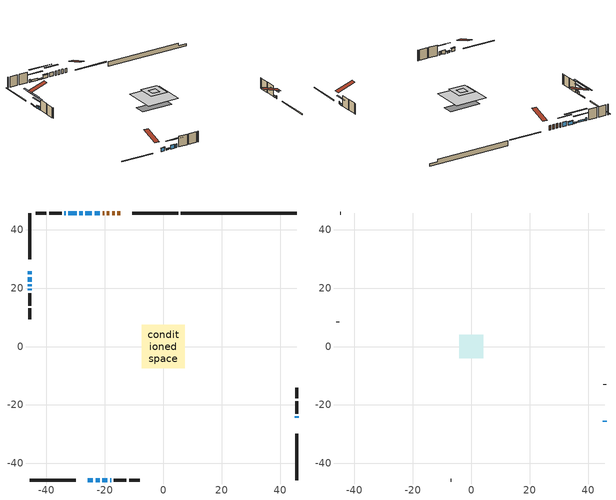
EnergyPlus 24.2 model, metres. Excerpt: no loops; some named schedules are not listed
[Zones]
conditioned space
 floor adiabatic (AdiabaticFloorConstruction): -7.44,-7.44 -7.44,7.44 7.44,7.44 7.44,-7.44 z3.31
 floor foundation (Slab1 construction): -7.38,-2.52 -7.38,2.52 7.38,2.52 7.38,-2.52 z-1.31
 wall outside (RimJoist1 construction): 5.12,45.68 -10.65,45.68 / -45.68,-45.68 -29.91,-45.68 / -45.68,45.68 -45.68,29.91 / 45.68,-45.68 45.68,-29.91 z0.87:1.17
 wall outside (AdiabaticWallConstruction 1): -14.75,45.68 -15.74,45.68 / -16.67,45.68 -17.51,45.68 / -18.44,45.68 -19.28,45.68 / -20.21,45.68 -20.78,45.68 z0.87:2.9
 wall outside (AdiabaticWallConstruction): -21.7,45.68 -23.46,45.68 z0.87:2.88; -24.39,45.68 -26.67,45.68 z0.87:2.29; -25.8,-45.68 -24.06,-45.68 z0.87:2.34; -23.13,-45.68 -21.81,-45.68 z0.87:1.39; -27.6,45.68 -28.75,45.68 / -45.68,25.8 -45.68,24.65 z0.87:1.38; -45.68,23.72 -45.68,22.17 z0.87:1.18; -29.68,45.68 -32.51,45.68 z0.87:1.73; -20.88,-45.68 -19.14,-45.68 z0.87:2.59; -18.21,-45.68 -17.8,-45.68 z0.87:2.5; -45.68,21.24 -45.68,20.68 / -45.68,19.76 -45.68,19.2 z0.87:2.15; -33.44,45.68 -33.85,45.68 z0.87:2.09; 45.68,-24.41 45.68,-23.85 z0.87:1.76
 wall outside (Wall1 construction): -34.78,45.68 -39.03,45.68 / -16.87,-45.68 -12.62,-45.68 / -45.68,18.27 -45.68,14.01 / 45.68,-22.93 45.68,-18.67 z0.87:5.75
 wall outside (Wall2 construction): -39.96,45.68 -43.64,45.68 / -11.69,-45.68 -8.01,-45.68 / -45.68,13.09 -45.68,9.4 / 45.68,-17.74 45.68,-14.06 z0.87:5.75
 wall foundation (FoundationWall1 construction): 6.05,45.68,-1.31 6.05,45.68,0.87 41.72,45.68,0.87 41.72,45.68,-0.27 45.68,45.68,-0.27 45.68,45.68,-1.31
 window (WindowConstruction): -21.71,45.68 -23.46,45.68 z0.87:2.88
 window (WindowConstruction 8): -24.39,45.68 -26.67,45.68 z0.87:2.29
 window (WindowConstruction 9): -25.8,-45.68 -24.06,-45.68 z0.87:2.34
 window (WindowConstruction 10): -23.13,-45.68 -21.81,-45.68 z0.87:1.39
 window (WindowConstruction 11): -27.6,45.68 -28.75,45.68 z0.87:1.38
 window (WindowConstruction 12): -45.68,25.8 -45.68,24.65 z0.87:1.38
 window (WindowConstruction 13): -45.68,23.72 -45.68,22.17 z0.87:1.17
 window (WindowConstruction 1): -29.68,45.68 -32.51,45.68 z0.87:1.73
 window (WindowConstruction 2): -20.88,-45.68 -19.14,-45.68 z0.87:2.59
 window (WindowConstruction 3): -18.21,-45.68 -17.8,-45.68 z0.87:2.49
 window (WindowConstruction 4): -45.68,21.24 -45.68,20.68 z0.87:2.15
 window (WindowConstruction 5): -45.68,19.75 -45.68,19.2 z0.87:2.15
 window (WindowConstruction 6): -33.44,45.68 -33.85,45.68 z0.87:2.09
 window (WindowConstruction 7): 45.68,-24.41 45.68,-23.86 z0.87:1.76
 door (Door): -14.75,45.68 -15.74,45.68 z0.87:2.9
 door (Door 1): -16.67,45.68 -17.51,45.68 z0.87:2.9
 door (Door 2): -18.44,45.68 -19.28,45.68 z0.87:2.9
 door (Door 3): -20.21,45.68 -20.78,45.68 z0.87:2.9
 ceiling adiabatic (AdiabaticFloorConstruction): 7.44,-7.44 7.44,7.44 -7.44,7.44 -7.44,-7.44 z3.31
attic - vented
 floor to conditioned space (Floor1 construction Reversed): -1.74,-1.74 -1.74,1.74 1.74,1.74 1.74,-1.74 z5.75
 floor to conditioned space (Floor2 construction Reversed): -4.03,-4.03 -4.03,4.03 4.03,4.03 4.03,-4.03 z5.75
 wall outside (AdiabaticWallConstruction): 45.68,-25.8 45.68,-25.34 z0.87:2.09
 wall outside (Wall3 construction): -44.57,45.68 -44.75,45.68 / -7.08,-45.68 -6.9,-45.68 / -45.68,8.47 -45.68,8.3 / 45.68,-13.13 45.68,-12.95 z0.87:5.75
 window (WindowConstruction 14): 45.68,-25.8 45.68,-25.34 z0.87:2.09
 roof outside (Roof1 construction): -13.83,45.68,5.75 -13.83,37.14,8.59 -11.57,37.14,8.59 -11.57,45.68,5.75; -26.73,-45.68,5.75 -26.73,-37.14,8.59 -28.98,-37.14,8.59 -28.98,-45.68,5.75; -45.68,26.73,5.75 -37.14,26.73,8.59 -37.14,28.98,8.59 -45.68,28.98,5.75; 45.68,-26.73,5.75 37.14,-26.73,8.59 37.14,-28.98,8.59 45.68,-28.98,5.75
shading: -26.1,45.68 -19.07,45.68 -19.07,46.09 -26.1,46.09 z5.52; -26.87,45.68 -24.19,45.68 -24.19,46.09 -26.87,46.09 z2.49; -23.86,-45.68 -26,-45.68 -26,-46.09 -23.86,-46.09 z2.54; -21.61,-45.68 -23.33,-45.68 -23.33,-46.09 -21.61,-46.09 z1.59; -33.83,45.68 -22.52,45.68 -22.52,46.09 -33.83,46.09 z6.46; -45.68,19.57 -45.68,30.88 -46.09,30.88 -46.09,19.57 z6.46; -45.68,17.09 -45.68,28.8 -46.09,28.8 -46.09,17.09 z6.26; -35.15,45.68 -27.04,45.68 -27.04,46.09 -35.15,46.09 z4.37; -16.5,-45.68 -23.52,-45.68 -23.52,-46.09 -16.5,-46.09 z5.23; -15.16,-45.68 -20.85,-45.68 -20.85,-46.09 -15.16,-46.09 z5.13; -45.68,18.04 -45.68,23.88 -46.09,23.88 -46.09,18.04 z4.79; -45.68,19 -45.68,19.96 -46.09,19.96 -46.09,19 z2.35; 45.68,-21.22 45.68,-27.05 46.09,-27.05 46.09,-21.22 z4.4
[Building]
Building 1: Terrain=Suburbs
[Site:Location]
Montreal Intl AP_QC: Latitude {deg}=45.47; Longitude {deg}=-73.74; Time Zone {hr}=-5; Elevation {m}=36; Keep Site Location Information=Yes
[Site:GroundTemperature:Shallow]
2.07863, -0.316383, -0.508184, 0.628371, 5.19101, 9.73239, 13.6695, 16.1636, 16.3755, 14.347, 10.5102, 6.10817
[Site:WaterMainsTemperature]
Calculation Method=Schedule; Temperature Schedule=mains temperature schedule
[Material] Roughness=Rough; Thermal Absorptance=0.9
Name | Thickness {m} | Conductivity {W/m-K} | Density {kg/m3} | Specific Heat {J/kg-K} | Solar Absorptance | Visible Absorptance
asphalt or fiberglass shingles | 0.00635 | 0.162714 | 1121.4 | 1465.45 | 0.4 | 0.4
ceiling loosefill ins | 0.169333 | 0.0480833 | 16.02 | 1046.75 | 0.7 | 0.7
ceiling stud and cavity | 0.1397 | 0.109733 | 65.682 | 1177.47 | 0.7 | 0.7
ceiling stud and cavity 1 | 0.1397 | 0.102768 | 65.682 | 1177.47 | 0.7 | 0.7
concrete 4.0 in. | 0.1016 | 1.803125 | 2242.8 | 837.4 | 0.7 | 0.7
concrete 8.0 in. | 0.2032 | 1.803125 | 2242.8 | 837.4 | 0.7 | 0.7
door material | 0.04445 | 0.053851 | 512.64 | 1214.23 | 0.7 | 0.7
door material 1 | 0.04445 | 0.188738 | 512.64 | 1214.23 | 0.7 | 0.7
exterior vertical ins | 0.0457286 | 0.029427 | 32.04 | 1214.23 | 0.7 | 0.7
floor covering | 0.0127 | 0.0433444 | 54.468 | 1339.84 | 0.6 | 0.6
floor rigid ins; wall rigid ins 1 | 0.512978 | 0.029427 | 32.04 | 1214.23 | 0.7 | 0.7
floor stud and cavity | 0.1397 | 1.75129 | 37.0049 | 1207.88 | 0.7 | 0.7
furniture material conditioned space 1 | 0.1524 | 0.115458 | 640.8 | 1214.23 | 0.6 | 0.6
gypsum board | 0.0127 | 0.160291 | 801 | 837.4 | 0.6 | 0.6
gypsum board 1 | 0.0127 | 0.160291 | 801 | 837.4 | 0.7 | 0.7
osb sheathing 0.5 in. | 0.0127 | 0.115458 | 512.64 | 1214.23 | 0.7 | 0.7
osb sheathing 0.75 in. | 0.01905 | 0.115458 | 512.64 | 1214.23 | 0.7 | 0.7
osb sheathing 2.0 in. | 0.0508 | 0.115458 | 512.64 | 1214.23 | 0.7 | 0.7
rim joist rigid ins; wall rigid ins | 0.051816 | 0.029427 | 32.04 | 1214.23 | 0.7 | 0.7
rim joist stud and cavity | 0.0508 | 0.0346513 | 125.044 | 1163.47 | 0.6 | 0.6
wall stud and cavity | 0.1397 | 0.153164 | 139.0536 | 1170.24 | 0.7 | 0.7
wall stud and cavity 1 | 0.1397 | 0.155872 | 139.0536 | 1170.24 | 0.7 | 0.7
wall stud and cavity 2 | 0.0889 | 6.9971 | 50.32683 | 1063.81 | 0.6 | 0.6
wall stud and cavity 3 | 0.0889 | 0.380278 | 52.3479 | 1209.89 | 0.7 | 0.7
wall stud and cavity 4 | 0.0889 | 0.391764 | 83.0341 | 1211.67 | 0.7 | 0.7
wood siding | 0.0254 | 0.102417 | 544.68 | 1172.36 | 0.4 | 0.4
wood siding 1 | 0.00254 | 0.102417 | 544.68 | 1172.36 | 0.4 | 0.4
wood siding 2; wood siding 3; wood siding 4 | 0.0254 | 0.102417 | 544.68 | 1172.36 | 0.7 | 0.7
[WindowMaterial:SimpleGlazingSystem]
Name | U-Factor {W/m2-K} | Solar Heat Gain Coefficient
WindowMaterial | 2.12982 | 0.55
WindowMaterial 1 | 4.164813 | 0.69
WindowMaterial 10 | 3.1547 | 0.39
WindowMaterial 11 | 3.1212 | 0.61
WindowMaterial 2 | 3.886591 | 0.71
WindowMaterial 3 | 2.95483 | 0.44
WindowMaterial 4 | 4.94043 | 0.65
WindowMaterial 5 | 5.17039 | 0.63
WindowMaterial 6 | 4.20286 | 0.69
WindowMaterial 7 | 3.9587 | 0.7
WindowMaterial 8 | 5.02503 | 0.64
WindowMaterial 9 | 3.10076 | 0.49
[Construction]
AdiabaticFloorConstruction: floor stud and cavity, floor rigid ins, osb sheathing 0.75 in., floor covering
AdiabaticWallConstruction: wood siding 3, wall rigid ins 1, wall stud and cavity 3, gypsum board
AdiabaticWallConstruction 1: wood siding 4, wall rigid ins 1, wall stud and cavity 3, gypsum board
Door; Door 3: door material
Door 1; Door 2: door material 1
Floor1 construction Reversed: gypsum board, ceiling stud and cavity, ceiling loosefill ins
Floor2 construction Reversed: gypsum board, ceiling stud and cavity 1, ceiling loosefill ins
FoundationWall1 construction: concrete 8.0 in., gypsum board 1
furniture construction conditioned space 1: furniture material conditioned space 1
PartitionWallConstruction: gypsum board, wall stud and cavity 4, gypsum board
RimJoist1 construction: wood siding 2, rim joist rigid ins, osb sheathing 2.0 in., rim joist stud and cavity
Roof1 construction: asphalt or fiberglass shingles
Slab1 construction: concrete 4.0 in.
Wall1 construction: wood siding, wall rigid ins, osb sheathing 0.5 in., wall stud and cavity, gypsum board
Wall2 construction: wood siding, wall rigid ins, osb sheathing 0.5 in., wall stud and cavity 1, gypsum board
Wall3 construction: wood siding 1, wall stud and cavity 2
WindowConstruction: WindowMaterial
WindowConstruction 1: WindowMaterial 1
WindowConstruction 10: WindowMaterial 8
WindowConstruction 11; WindowConstruction 12: WindowMaterial 9
WindowConstruction 13: WindowMaterial 10
WindowConstruction 14: WindowMaterial 11
WindowConstruction 2: WindowMaterial 2
WindowConstruction 3: WindowMaterial 3
WindowConstruction 4; WindowConstruction 5: WindowMaterial 4
WindowConstruction 6; WindowConstruction 7: WindowMaterial 5
WindowConstruction 8: WindowMaterial 6
WindowConstruction 9: WindowMaterial 7
[Zone] Multiplier=1; Part of Total Floor Area=Yes
Name | Volume {m3}
attic - vented | 35.5625
conditioned space | 545.1
[Space]
Name | Zone | Volume {m3}
attic - vented 1 | attic - vented | 35.5625
conditioned space 1 | conditioned space | 545.1
[ZoneInfiltration:EffectiveLeakageArea]
infil attic - vented 1: Zone or Space=attic - vented 1; Schedule=Always On Discrete; Effective Air Leakage Area {cm2}=3077.2; Stack Coefficient=0.000537248; Wind Coefficient=1.56606e-05
[ZoneMixing]
whole house fan mix: Zone or Space=attic - vented; Schedule=Always On Continuous; Design Flow Rate Calculation Method=Flow/Zone; Design Flow Rate {m3/s}=0; Source Zone or Space=conditioned space
[SurfaceProperty:ExposedFoundationPerimeter]
Slab1: Exposed Perimeter Calculation Method=TotalExposedPerimeter; Total Exposed Perimeter {m}=39.625
[InternalMass] Zone or ZoneList=conditioned space; Space or SpaceList=conditioned space 1
Name | Construction | Surface Area {m2}
furniture mass conditioned space 1 | furniture construction conditioned space 1 | 118.284
partition wall mass | PartitionWallConstruction | 295.71
[Lights]
interior lighting: Zone or ZoneList or Space or SpaceList=conditioned space 1; Schedule=interior lighting schedule; Design Level Calculation Method=LightingLevel; Lighting Level {W}=343.2; Return Air Fraction=0; Fraction Radiant=0.6; Fraction Visible=0.2; Fraction Replaceable=1
[People]
occupants: Zone or ZoneList or Space or SpaceList=conditioned space 1; Number of People Schedule=occupants schedule; Number of People Calculation Method=People; Number of People=3; Fraction Radiant=0.314171; Sensible Heat Fraction=0.56303; Activity Level Schedule=occupants activity schedule; Carbon Dioxide Generation Rate {m3/s-W}=0; Enable ASHRAE 55 Comfort Warnings=No; Mean Radiant Temperature Calculation Type=EnclosureAveraged
[ElectricEquipment] Zone or ZoneList or Space or SpaceList=conditioned space 1; Design Level Calculation Method=EquipmentLevel
Name | Schedule | Design Level {W} | Fraction Latent | Fraction Radiant | Fraction Lost
clothes dryer | clothes dryer schedule | 140.772 | 0.015 | 0.081 | 0.85
clothes washer | clothes washer schedule | 32.1985 | 0.03 | 0.162 | 0.7
cooking range | cooking range schedule | 215.147 | 0.08 | 0.432 | 0.2
dishwasher | dishwasher schedule | 66.8632 | 0.3 | 0.18 | 0.4
fridge | fridge schedule | 72.9452 | 0 | 0.6 | 0
mech vent bath fan 0 | mech vent bath fan 0 schedule | 50.2 | 0 | 0 | 1
mech vent bath fan 1 | mech vent bath fan 1 schedule | 50.2 | 0 | 0 | 1
mech vent bath fan 2 | mech vent bath fan 2 schedule | 50.2 | 0 | 0 | 1
mech vent house fan | mech vent house fan schedule | 0.95 | 0 | 0 | 1
mech vent house fan cfis | mech vent house fan cfis schedule | 0 | 0 | 0 | 0
mech vent range fan 0 | mech vent range fan 0 schedule | 57 | 0 | 0 | 1
misc plug loads | misc plug loads schedule | 494.7 | 0.045 | 0.513 | 0.1
whole house fan | Always On Discrete | 0 | 0 | 0 | 1
[OtherEquipment] Zone or ZoneList or Space or SpaceList=conditioned space 1; Design Level Calculation Method=EquipmentLevel
Name | Fuel Type | Schedule | Design Level {W} | Fraction Latent | Fraction Radiant | Fraction Lost
clothes dryer 1 | Electricity | clothes dryer schedule | 0 | 0.015 | 0.081 | 0.85
cooking range 1 | Electricity | cooking range schedule | 0 | 0.08 | 0.432 | 0.2
general water use latent | None | general water use schedule | 62.594 | 1 | 0 | 0
general water use sensible | None | general water use schedule | -61.6891 | 0 | 0.6 | 0
mech vent house fan latent load | None | Always On Discrete | 0 | 1 | 0 | 0
mech vent house fan sensible load | None | Always On Discrete | 0 | 0 | 0 | 0
water heater energy adjustment1 | Electricity | Always On Discrete | 0.01 | 0 | 0 | 1
[ZoneInfiltration:DesignFlowRate] Zone or ZoneList or Space or SpaceList=conditioned space 1; Schedule=Always On Discrete; Design Flow Rate Calculation Method=Flow/Zone; Design Flow Rate {m3/s}=0
infil flow; natural vent flow; whole house fan flow
[AvailabilityManager:Scheduled]
air source heat pump airloop Availability Manager: Schedule=Always On Discrete
[Foundation:Kiva]
Foundation Kiva 1: Initial Indoor Air Temperature {C}=18; Wall Height Above Grade {m}=0.869991; Wall Depth Below Slab {m}=0.2032; Custom Block Material Name 1=exterior vertical ins; Custom Block Depth 1 {m}=2.17999; Custom Block X Position 1 {m}=0.2159; Custom Block Z Position 1 {m}=0
[Foundation:Kiva:Settings]
Soil Conductivity {W/m-K}=0.849921; Soil Density {kg/m3}=1842.3; Soil Specific Heat {J/kg-K}=418.7; Ground Solar Absorptivity=0.9; Ground Thermal Absorptivity=0.9; Ground Surface Roughness {m}=0.03; Far-Field Width {m}=40; Deep-Ground Boundary Condition=ZeroFlux; Deep-Ground Depth {m}=40; Minimum Cell Dimension {m}=0.2; Maximum Cell Growth Coefficient=3; Simulation Timestep=Timestep
[Exterior:Lights]
exterior lighting: Schedule=exterior lighting schedule; Design Level {W}=75.6
[EnergyManagementSystem:GlobalVariable]
air_source_heat_pump_airloop_Fan_RTF
infil_program_Qfan
infil_program_Qinf
natural_vent_program_Qnv
natural_vent_program_Qwhf
[EnergyManagementSystem:Sensor]
Name | Output:Variable or Output:Meter Index Key | Output:Variable or Output:Meter
airflow_gain | infil flow | Infiltration Sensible Heat Gain Energy
airflow_gain_1 | natural vent flow | Infiltration Sensible Heat Gain Energy
airflow_gain_2 | whole house fan flow | Infiltration Sensible Heat Gain Energy
airflow_loss | infil flow | Infiltration Sensible Heat Loss Energy
airflow_loss_1 | natural vent flow | Infiltration Sensible Heat Loss Energy
airflow_loss_2 | whole house fan flow | Infiltration Sensible Heat Loss Energy
clg_load_cond |  | Cooling:EnergyTransfer:Zone:CONDITIONED SPACE
clg_sp_s; clg_sp_s_1 | cooling setpoint | Schedule Value
clothes_dryer_exhaust_0_sch_s | clothes dryer exhaust 0 schedule | Schedule Value
cool_season | cooling season schedule | Schedule Value
htg_load_cond |  | Heating:EnergyTransfer:Zone:CONDITIONED SPACE
htg_sp_s; htg_sp_s_1 | heating setpoint | Schedule Value
ig_ee_conv | clothes dryer | Electric Equipment Convective Heating Energy
ig_ee_conv_2 | cooking range | Electric Equipment Convective Heating Energy
ig_ee_conv_4 | fridge | Electric Equipment Convective Heating Energy
ig_ee_conv_5 | misc plug loads | Electric Equipment Convective Heating Energy
ig_ee_conv_6 | whole house fan | Electric Equipment Convective Heating Energy
ig_ee_rad | clothes dryer | Electric Equipment Radiant Heating Energy
ig_ee_rad_2 | cooking range | Electric Equipment Radiant Heating Energy
ig_ee_rad_4 | fridge | Electric Equipment Radiant Heating Energy
ig_ee_rad_5 | misc plug loads | Electric Equipment Radiant Heating Energy
ig_ee_rad_6 | whole house fan | Electric Equipment Radiant Heating Energy
ig_lgt_conv | interior lighting | Lights Convective Heating Energy
ig_lgt_rad | interior lighting | Lights Radiant Heating Energy
ig_lgt_vis | interior lighting | Lights Visible Radiation Heating Energy
ig_oe_conv | clothes dryer 1 | Other Equipment Convective Heating Energy
ig_oe_conv_1 | cooking range 1 | Other Equipment Convective Heating Energy
ig_oe_conv_2 | general water use latent | Other Equipment Convective Heating Energy
ig_oe_conv_3 | general water use sensible | Other Equipment Convective Heating Energy
ig_oe_conv_4 | water heater energy adjustment1 | Other Equipment Convective Heating Energy
ig_oe_rad | clothes dryer 1 | Other Equipment Radiant Heating Energy
ig_oe_rad_1 | cooking range 1 | Other Equipment Radiant Heating Energy
ig_oe_rad_2 | general water use latent | Other Equipment Radiant Heating Energy
ig_oe_rad_3 | general water use sensible | Other Equipment Radiant Heating Energy
ig_oe_rad_4 | water heater energy adjustment1 | Other Equipment Radiant Heating Energy
ig_ppl_conv | occupants | People Convective Heating Energy
ig_ppl_rad | occupants | People Radiant Heating Energy
im_conv | furniture mass conditioned space 1 | Surface Inside Face Convection Heat Gain Energy
im_conv_1 | partition wall mass | Surface Inside Face Convection Heat Gain Energy
im_ig | furniture mass conditioned space 1 | Surface Inside Face Internal Gains Radiation Heat Gain Energy
im_ig_1 | partition wall mass | Surface Inside Face Internal Gains Radiation Heat Gain Energy
im_lgt | furniture mass conditioned space 1 | Surface Inside Face Lights Radiation Heat Gain Energy
im_lgt_1 | partition wall mass | Surface Inside Face Lights Radiation Heat Gain Energy
im_sol | furniture mass conditioned space 1 | Surface Inside Face Solar Radiation Heat Gain Energy
im_sol_1 | partition wall mass | Surface Inside Face Solar Radiation Heat Gain Energy
im_surf | furniture mass conditioned space 1 | Surface Inside Face Net Surface Thermal Radiation Heat Gain Energy
im_surf_1 | partition wall mass | Surface Inside Face Net Surface Thermal Radiation Heat Gain Energy
mech_vent_bath_fan_0_sch_s | mech vent bath fan 0 schedule | Schedule Value
mech_vent_bath_fan_1_sch_s | mech vent bath fan 1 schedule | Schedule Value
mech_vent_bath_fan_2_sch_s | mech vent bath fan 2 schedule | Schedule Value
mech_vent_range_fan_0_sch_s | mech vent range fan 0 schedule | Schedule Value
mv_conv | mech vent bath fan 0 | Electric Equipment Convective Heating Energy
mv_conv_1 | mech vent bath fan 1 | Electric Equipment Convective Heating Energy
mv_conv_2 | mech vent bath fan 2 | Electric Equipment Convective Heating Energy
mv_conv_3 | mech vent house fan | Electric Equipment Convective Heating Energy
mv_conv_4 | mech vent house fan cfis | Electric Equipment Convective Heating Energy
mv_conv_5 | mech vent range fan 0 | Electric Equipment Convective Heating Energy
mv_conv_6 | mech vent house fan latent load | Other Equipment Convective Heating Energy
mv_conv_7 | mech vent house fan sensible load | Other Equipment Convective Heating Energy
mv_rad | mech vent bath fan 0 | Electric Equipment Radiant Heating Energy
mv_rad_1 | mech vent bath fan 1 | Electric Equipment Radiant Heating Energy
mv_rad_2 | mech vent bath fan 2 | Electric Equipment Radiant Heating Energy
mv_rad_3 | mech vent house fan | Electric Equipment Radiant Heating Energy
mv_rad_4 | mech vent house fan cfis | Electric Equipment Radiant Heating Energy
mv_rad_5 | mech vent range fan 0 | Electric Equipment Radiant Heating Energy
mv_rad_6 | mech vent house fan latent load | Other Equipment Radiant Heating Energy
mv_rad_7 | mech vent house fan sensible load | Other Equipment Radiant Heating Energy
natural_vent_s | natural vent schedule | Schedule Value
out_pb_s |  | Site Outdoor Air Barometric Pressure
out_wt_s |  | Site Outdoor Air Humidity Ratio
site_vw_s |  | Site Wind Speed
ss_back_out | Window1 | Surface Window Shortwave from Zone Back Out Window Heat Transfer Rate
ss_back_out_1 | Window10 | Surface Window Shortwave from Zone Back Out Window Heat Transfer Rate
ss_back_out_10 | Window6 | Surface Window Shortwave from Zone Back Out Window Heat Transfer Rate
ss_back_out_11 | Window7 | Surface Window Shortwave from Zone Back Out Window Heat Transfer Rate
ss_back_out_12 | Window8 | Surface Window Shortwave from Zone Back Out Window Heat Transfer Rate
ss_back_out_13 | Window9 | Surface Window Shortwave from Zone Back Out Window Heat Transfer Rate
ss_back_out_2 | Window12 | Surface Window Shortwave from Zone Back Out Window Heat Transfer Rate
ss_back_out_3 | Window13 | Surface Window Shortwave from Zone Back Out Window Heat Transfer Rate
ss_back_out_4 | Window15 | Surface Window Shortwave from Zone Back Out Window Heat Transfer Rate
ss_back_out_5 | Window16 | Surface Window Shortwave from Zone Back Out Window Heat Transfer Rate
ss_back_out_6 | Window17 | Surface Window Shortwave from Zone Back Out Window Heat Transfer Rate
ss_back_out_7 | Window2 | Surface Window Shortwave from Zone Back Out Window Heat Transfer Rate
ss_back_out_8 | Window3 | Surface Window Shortwave from Zone Back Out Window Heat Transfer Rate
ss_back_out_9 | Window4 | Surface Window Shortwave from Zone Back Out Window Heat Transfer Rate
ss_conv | Door1 | Surface Inside Face Convection Heat Gain Energy
ss_conv_1 | Door2 | Surface Inside Face Convection Heat Gain Energy
ss_conv_10 | Window17 | Surface Inside Face Convection Heat Gain Energy
ss_conv_11 | Window2 | Surface Inside Face Convection Heat Gain Energy
ss_conv_12 | Window3 | Surface Inside Face Convection Heat Gain Energy
ss_conv_13 | Window4 | Surface Inside Face Convection Heat Gain Energy
ss_conv_14 | Window6 | Surface Inside Face Convection Heat Gain Energy
ss_conv_15 | Window7 | Surface Inside Face Convection Heat Gain Energy
ss_conv_16 | Window8 | Surface Inside Face Convection Heat Gain Energy
ss_conv_17 | Window9 | Surface Inside Face Convection Heat Gain Energy
ss_conv_2 | Door3 | Surface Inside Face Convection Heat Gain Energy
ss_conv_3 | Door4 | Surface Inside Face Convection Heat Gain Energy
ss_conv_4 | Window1 | Surface Inside Face Convection Heat Gain Energy
ss_conv_5 | Window10 | Surface Inside Face Convection Heat Gain Energy
ss_conv_6 | Window12 | Surface Inside Face Convection Heat Gain Energy
ss_conv_7 | Window13 | Surface Inside Face Convection Heat Gain Energy
ss_conv_8 | Window15 | Surface Inside Face Convection Heat Gain Energy
ss_conv_9 | Window16 | Surface Inside Face Convection Heat Gain Energy
ss_ig | Door1 | Surface Inside Face Internal Gains Radiation Heat Gain Energy
ss_ig_1 | Door2 | Surface Inside Face Internal Gains Radiation Heat Gain Energy
ss_ig_10 | Window17 | Surface Inside Face Internal Gains Radiation Heat Gain Energy
ss_ig_11 | Window2 | Surface Inside Face Internal Gains Radiation Heat Gain Energy
ss_ig_12 | Window3 | Surface Inside Face Internal Gains Radiation Heat Gain Energy
ss_ig_13 | Window4 | Surface Inside Face Internal Gains Radiation Heat Gain Energy
ss_ig_14 | Window6 | Surface Inside Face Internal Gains Radiation Heat Gain Energy
ss_ig_15 | Window7 | Surface Inside Face Internal Gains Radiation Heat Gain Energy
ss_ig_16 | Window8 | Surface Inside Face Internal Gains Radiation Heat Gain Energy
ss_ig_17 | Window9 | Surface Inside Face Internal Gains Radiation Heat Gain Energy
ss_ig_2 | Door3 | Surface Inside Face Internal Gains Radiation Heat Gain Energy
ss_ig_3 | Door4 | Surface Inside Face Internal Gains Radiation Heat Gain Energy
ss_ig_4 | Window1 | Surface Inside Face Internal Gains Radiation Heat Gain Energy
ss_ig_5 | Window10 | Surface Inside Face Internal Gains Radiation Heat Gain Energy
ss_ig_6 | Window12 | Surface Inside Face Internal Gains Radiation Heat Gain Energy
ss_ig_7 | Window13 | Surface Inside Face Internal Gains Radiation Heat Gain Energy
ss_ig_8 | Window15 | Surface Inside Face Internal Gains Radiation Heat Gain Energy
ss_ig_9 | Window16 | Surface Inside Face Internal Gains Radiation Heat Gain Energy
ss_lgt | Door1 | Surface Inside Face Lights Radiation Heat Gain Energy
ss_lgt_1 | Door2 | Surface Inside Face Lights Radiation Heat Gain Energy
ss_lgt_2 | Door3 | Surface Inside Face Lights Radiation Heat Gain Energy
ss_lgt_3 | Door4 | Surface Inside Face Lights Radiation Heat Gain Energy
ss_sol | Door1 | Surface Inside Face Solar Radiation Heat Gain Energy
ss_sol_1 | Door2 | Surface Inside Face Solar Radiation Heat Gain Energy
ss_sol_2 | Door3 | Surface Inside Face Solar Radiation Heat Gain Energy
ss_sol_3 | Door4 | Surface Inside Face Solar Radiation Heat Gain Energy
ss_surf | Door1 | Surface Inside Face Net Surface Thermal Radiation Heat Gain Energy
ss_surf_1 | Door2 | Surface Inside Face Net Surface Thermal Radiation Heat Gain Energy
ss_surf_10 | Window17 | Surface Inside Face Net Surface Thermal Radiation Heat Gain Energy
ss_surf_11 | Window2 | Surface Inside Face Net Surface Thermal Radiation Heat Gain Energy
ss_surf_12 | Window3 | Surface Inside Face Net Surface Thermal Radiation Heat Gain Energy
